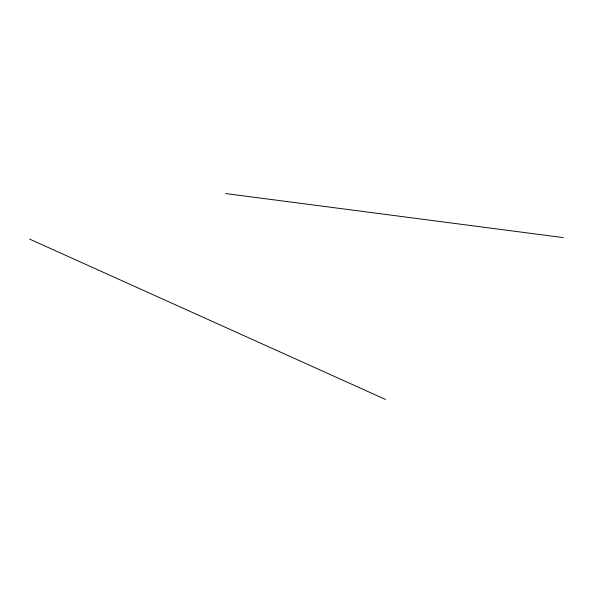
<?xml version="1.0" encoding="UTF-8"?>
<svg xmlns="http://www.w3.org/2000/svg" width="593" height="593" viewBox="0 0 593 593"><rect width="100%" height="100%" fill="white"/><g stroke="black" fill="none" stroke-linecap="round" stroke-linejoin="round"><path stroke-width="0.89" d="M225.77 193.563L563.35 237.615M29.65 239.112L385.472 399.437"/></g></svg>
